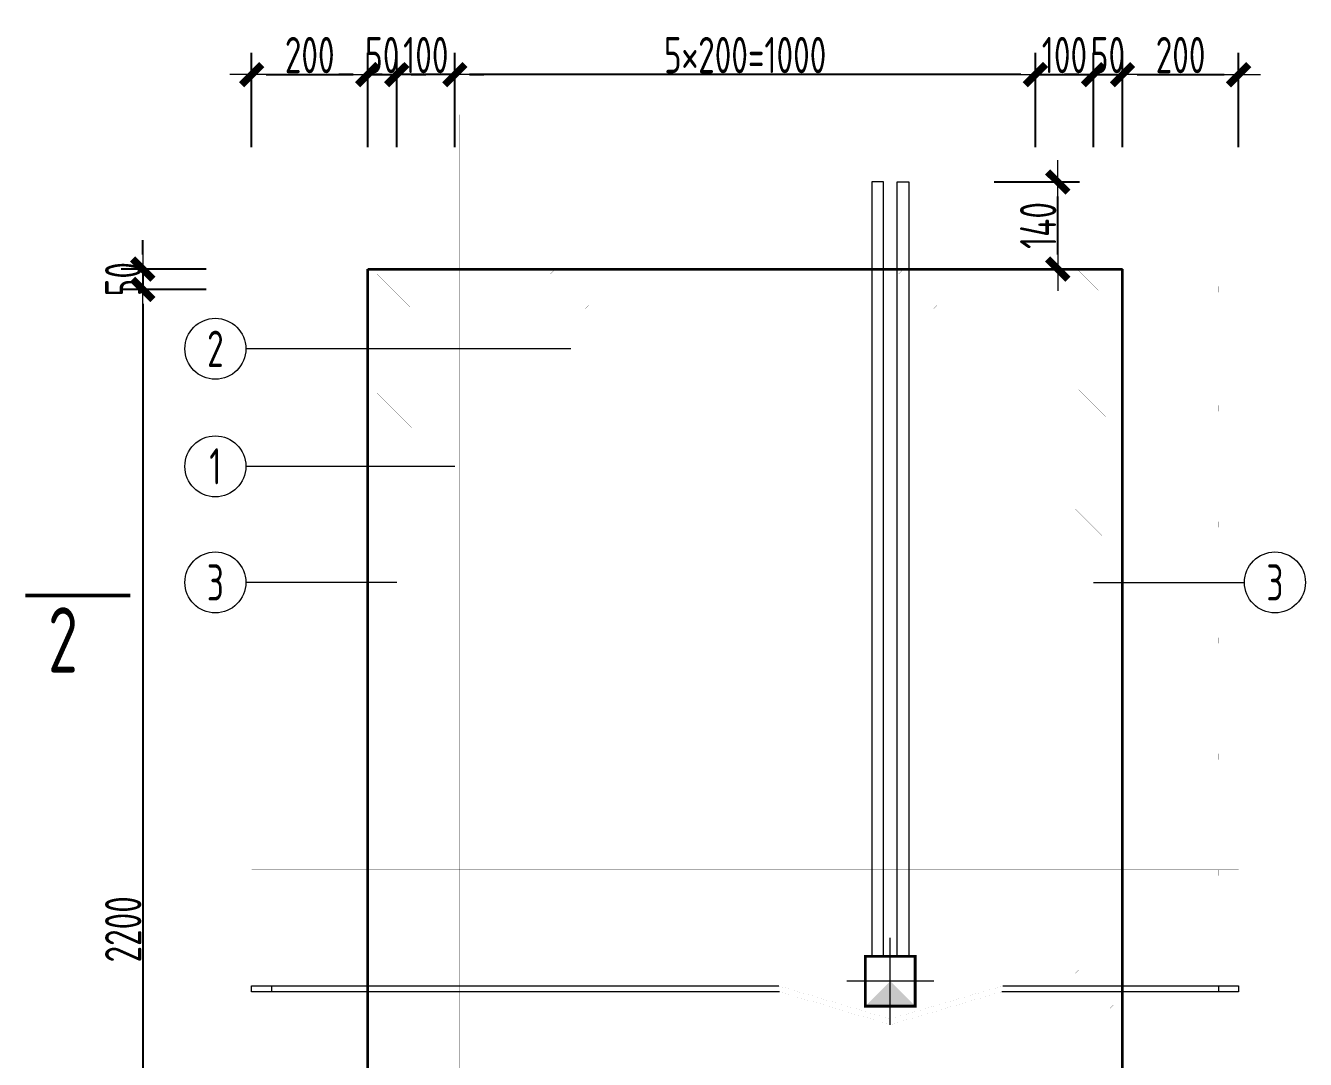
# Model space of a CAD drawing. Extents: x -85320 to 1679916, y -1321939 to 627.
# Drawn here: x 1272095 to 1280913, y -1093393 to -1086270 of the extents above; entities that cross this region are included whole.
import ezdxf
from ezdxf.enums import TextEntityAlignment as Align

# ---------------------------------------------------------------- set-up
doc = ezdxf.new("R2010")
doc.units = 0
doc.header["$LTSCALE"] = 1000
doc.linetypes.add('DOTE', pattern=[2.42, 2, -0.2, 0.02, -0.2])
doc.layers.add('DIAN BOX', color=7, linetype='Continuous')
doc.layers.add('图名', color=85, linetype='Continuous')
for name, color, linetype, lineweight in [('WCOL', 7, 'Continuous', 0), ('直线', 7, 'Continuous', 18), ('预制墙墙身水平筋', 130, 'Continuous', 18), ('预制墙墙身纵向受力筋', 1, 'Continuous', 18), ('预制墙墙身纵向非受力筋', 94, 'Continuous', 18), ('预制墙墙身附加筋', 94, 'Continuous', 18), ('预制墙拉筋', 130, 'Continuous', 18), ('预制墙详图标注', 3, 'Continuous', 18), ('预制墙详图轮廓', 3, 'Continuous', 35)]:
    doc.layers.add(name, color=color, linetype=linetype, lineweight=lineweight)
doc.styles.add('样式 1', font='yjkeng.shx', dxfattribs={"width": 0.7, "bigfont": 'yjkchn.shx'})
doc.styles.add('样式 2', font='yjkeng.shx', dxfattribs={"width": 0.7, "bigfont": 'yjkchn.shx'})
doc.dimstyles.new('盈建科结构', dxfattribs={"dimscale": 100, "dimtxt": 2.5, "dimasz": 1, "dimexe": 1.5, "dimexo": 0.625, "dimgap": 0.1, "dimtad": 1, "dimdec": 0, "dimrnd": 1, "dimzin": 0, "dimdsep": 46, "dimtxsty": '样式 1', "dimblk": '_yjkbk', "dimblk1": 'ARCHTICK', "dimblk2": 'ARCHTICK', "dimcen": 0.09, "dimadec": 0, "dimazin": 0, "dimtfac": 1, "dimtdec": 4, "dimtix": 1, "dimtmove": 2, "dimatfit": 3, "dimfxl": 1, "dimtolj": 1, "dimtzin": 0, "dimarcsym": 0})

# ---------------------------------------------------------------- blocks, each defined once
blk = doc.blocks.new('_yjkbk')
blk.add_line((-1, 0), (1.5, 0))
blk.add_lwpolyline([(-0.7, -0.7, 0.5, 0.5, 0), (0.7, 0.7, 0.5, 0.5, 0)], format="xyseb")
blk = doc.blocks.new('*D3720')
at = {"layer": 'Defpoints', "color": 0, "transparency": 16777216}
for p in [(1274452.5, -1086607.8), (1273652.5, -1087107.8), (1274452.5, -1087107.8)]:
    blk.add_point(p, dxfattribs=at)
at = {"layer": '预制墙详图标注', "color": 0, "lineweight": -2, "transparency": 16777216}
for p, q in [((1273652.5, -1087107.8), (1273652.5, -1086457.8)), ((1274452.5, -1087107.8), (1274452.5, -1086457.8)), ((1273752.5, -1086607.8), (1274352.5, -1086607.8))]:
    blk.add_line(p, q, dxfattribs=at)
at = {"layer": '预制墙详图标注', "color": 0, "lineweight": -2, "transparency": 16777216, "xscale": 100, "yscale": 100, "zscale": 100, "rotation": 180}
blk.add_blockref('_yjkbk', (1273652.5, -1086607.8), dxfattribs=at)
at = {"layer": '预制墙详图标注', "color": 0, "lineweight": -2, "transparency": 16777216, "xscale": 100, "yscale": 100, "zscale": 100}
blk.add_blockref('_yjkbk', (1274452.5, -1086607.8), dxfattribs=at)
at = {"layer": '预制墙详图标注', "color": 0, "transparency": 16777216, "insert": (1274052.5, -1086597.8), "char_height": 250, "attachment_point": 8, "style": '样式 1'}
blk.add_mtext('\\A1;200', dxfattribs=at)
blk = doc.blocks.new('_ArchTick')
at = {"color": 0, "linetype": 'ByBlock', "const_width": 0.4}
blk.add_lwpolyline([(-0.5, -0.5), (0.5, 0.5)], dxfattribs=at)
blk = doc.blocks.new('*D3721')
at = {"layer": 'Defpoints', "color": 0, "transparency": 16777216}
for p in [(1274652.5, -1086607.8), (1274452.5, -1087107.8), (1274652.5, -1087107.8)]:
    blk.add_point(p, dxfattribs=at)
at = {"layer": '预制墙详图标注', "color": 0, "lineweight": -2, "transparency": 16777216}
for p, q in [((1274452.5, -1087107.8), (1274452.5, -1086457.8)), ((1274652.5, -1087107.8), (1274652.5, -1086457.8)), ((1274352.5, -1086607.8), (1274252.5, -1086607.8)), ((1274452.5, -1086607.8), (1274652.5, -1086607.8)), ((1274752.5, -1086607.8), (1274852.5, -1086607.8))]:
    blk.add_line(p, q, dxfattribs=at)
at = {"layer": '预制墙详图标注', "color": 0, "lineweight": -2, "transparency": 16777216, "xscale": 100, "yscale": 100, "zscale": 100}
blk.add_blockref('_yjkbk', (1274452.5, -1086607.8), dxfattribs=at)
at = {"layer": '预制墙详图标注', "color": 0, "lineweight": -2, "transparency": 16777216, "xscale": 100, "yscale": 100, "zscale": 100, "rotation": 180}
blk.add_blockref('_yjkbk', (1274652.5, -1086607.8), dxfattribs=at)
at = {"layer": '预制墙详图标注', "color": 0, "transparency": 16777216, "insert": (1274552.5, -1086597.8), "char_height": 250, "attachment_point": 8, "style": '样式 1'}
blk.add_mtext('\\A1;50', dxfattribs=at)
blk = doc.blocks.new('*D3722')
at = {"layer": 'Defpoints', "color": 0, "transparency": 16777216}
for p in [(1279652.5, -1086607.8), (1279452.5, -1087107.8), (1279652.5, -1087107.8)]:
    blk.add_point(p, dxfattribs=at)
at = {"layer": '预制墙详图标注', "color": 0, "lineweight": -2, "transparency": 16777216}
for p, q in [((1279452.5, -1087107.8), (1279452.5, -1086457.8)), ((1279652.5, -1087107.8), (1279652.5, -1086457.8)), ((1279352.5, -1086607.8), (1279252.5, -1086607.8)), ((1279452.5, -1086607.8), (1279652.5, -1086607.8)), ((1279752.5, -1086607.8), (1279852.5, -1086607.8))]:
    blk.add_line(p, q, dxfattribs=at)
at = {"layer": '预制墙详图标注', "color": 0, "lineweight": -2, "transparency": 16777216, "xscale": 100, "yscale": 100, "zscale": 100}
blk.add_blockref('_yjkbk', (1279452.5, -1086607.8), dxfattribs=at)
at = {"layer": '预制墙详图标注', "color": 0, "lineweight": -2, "transparency": 16777216, "xscale": 100, "yscale": 100, "zscale": 100, "rotation": 180}
blk.add_blockref('_yjkbk', (1279652.5, -1086607.8), dxfattribs=at)
at = {"layer": '预制墙详图标注', "color": 0, "transparency": 16777216, "insert": (1279552.5, -1086597.8), "char_height": 250, "attachment_point": 8, "style": '样式 1'}
blk.add_mtext('\\A1;50', dxfattribs=at)
blk = doc.blocks.new('*D3723')
at = {"layer": 'Defpoints', "color": 0, "transparency": 16777216}
for p in [(1280452.5, -1086607.8), (1279652.5, -1087107.8), (1280452.5, -1087107.8)]:
    blk.add_point(p, dxfattribs=at)
at = {"layer": '预制墙详图标注', "color": 0, "lineweight": -2, "transparency": 16777216}
for p, q in [((1279652.5, -1087107.8), (1279652.5, -1086457.8)), ((1280452.5, -1087107.8), (1280452.5, -1086457.8)), ((1279752.5, -1086607.8), (1280352.5, -1086607.8))]:
    blk.add_line(p, q, dxfattribs=at)
at = {"layer": '预制墙详图标注', "color": 0, "lineweight": -2, "transparency": 16777216, "xscale": 100, "yscale": 100, "zscale": 100, "rotation": 180}
blk.add_blockref('_yjkbk', (1279652.5, -1086607.8), dxfattribs=at)
at = {"layer": '预制墙详图标注', "color": 0, "lineweight": -2, "transparency": 16777216, "xscale": 100, "yscale": 100, "zscale": 100}
blk.add_blockref('_yjkbk', (1280452.5, -1086607.8), dxfattribs=at)
at = {"layer": '预制墙详图标注', "color": 0, "transparency": 16777216, "insert": (1280052.5, -1086597.8), "char_height": 250, "attachment_point": 8, "style": '样式 1'}
blk.add_mtext('\\A1;200', dxfattribs=at)
blk = doc.blocks.new('*D3724')
at = {"layer": 'Defpoints', "color": 0, "transparency": 16777216}
for p in [(1275052.5, -1086607.8), (1275052.5, -1087107.8), (1279052.5, -1087107.8)]:
    blk.add_point(p, dxfattribs=at)
at = {"layer": '预制墙详图标注', "color": 0, "lineweight": -2, "transparency": 16777216}
for p, q in [((1275052.5, -1087045.3), (1275052.5, -1086457.8)), ((1279052.5, -1087045.3), (1279052.5, -1086457.8)), ((1278952.5, -1086607.8), (1275152.5, -1086607.8))]:
    blk.add_line(p, q, dxfattribs=at)
at = {"layer": '预制墙详图标注', "color": 0, "lineweight": -2, "transparency": 16777216, "xscale": 100, "yscale": 100, "zscale": 100}
for p, rotation in [((1275052.5, -1086607.8), 180.00000000001), ((1279052.5, -1086607.8), 9.992007221626407e-12)]:
    blk.add_blockref('_yjkbk', p, dxfattribs=dict(at, rotation=rotation))
at = {"layer": '预制墙详图标注', "color": 0, "transparency": 16777216, "insert": (1277052.5, -1086597.8), "char_height": 250, "attachment_point": 8, "style": '样式 1'}
blk.add_mtext('\\A1;5×200=1000', dxfattribs=at)
blk = doc.blocks.new('*D3725')
at = {"layer": 'Defpoints', "color": 0, "transparency": 16777216}
for p in [(1279452.5, -1086607.8), (1279052.5, -1087107.8), (1279452.5, -1087107.8)]:
    blk.add_point(p, dxfattribs=at)
at = {"layer": '预制墙详图标注', "color": 0, "lineweight": -2, "transparency": 16777216}
for p, q in [((1279052.5, -1087107.8), (1279052.5, -1086457.8)), ((1279452.5, -1087107.8), (1279452.5, -1086457.8)), ((1278952.5, -1086607.8), (1278852.5, -1086607.8)), ((1279052.5, -1086607.8), (1279452.5, -1086607.8)), ((1279552.5, -1086607.8), (1279652.5, -1086607.8))]:
    blk.add_line(p, q, dxfattribs=at)
at = {"layer": '预制墙详图标注', "color": 0, "lineweight": -2, "transparency": 16777216, "xscale": 100, "yscale": 100, "zscale": 100}
blk.add_blockref('_yjkbk', (1279052.5, -1086607.8), dxfattribs=at)
at = {"layer": '预制墙详图标注', "color": 0, "lineweight": -2, "transparency": 16777216, "xscale": 100, "yscale": 100, "zscale": 100, "rotation": 180}
blk.add_blockref('_yjkbk', (1279452.5, -1086607.8), dxfattribs=at)
at = {"layer": '预制墙详图标注', "color": 0, "transparency": 16777216, "insert": (1279252.5, -1086597.8), "char_height": 250, "attachment_point": 8, "style": '样式 1'}
blk.add_mtext('\\A1;100', dxfattribs=at)
blk = doc.blocks.new('*D3726')
at = {"layer": 'Defpoints', "color": 0, "transparency": 16777216}
for p in [(1274652.5, -1086607.8), (1274652.5, -1087107.8), (1275052.5, -1087107.8)]:
    blk.add_point(p, dxfattribs=at)
at = {"layer": '预制墙详图标注', "color": 0, "lineweight": -2, "transparency": 16777216}
for p, q in [((1274652.5, -1087107.8), (1274652.5, -1086457.8)), ((1275052.5, -1087107.8), (1275052.5, -1086457.8)), ((1274552.5, -1086607.8), (1274452.5, -1086607.8)), ((1275052.5, -1086607.8), (1274652.5, -1086607.8)), ((1275152.5, -1086607.8), (1275252.5, -1086607.8))]:
    blk.add_line(p, q, dxfattribs=at)
at = {"layer": '预制墙详图标注', "color": 0, "lineweight": -2, "transparency": 16777216, "xscale": 100, "yscale": 100, "zscale": 100}
blk.add_blockref('_yjkbk', (1274652.5, -1086607.8), dxfattribs=at)
at = {"layer": '预制墙详图标注', "color": 0, "lineweight": -2, "transparency": 16777216, "xscale": 100, "yscale": 100, "zscale": 100, "rotation": 180}
blk.add_blockref('_yjkbk', (1275052.5, -1086607.8), dxfattribs=at)
at = {"layer": '预制墙详图标注', "color": 0, "transparency": 16777216, "insert": (1274852.5, -1086597.8), "char_height": 250, "attachment_point": 8, "style": '样式 1'}
blk.add_mtext('\\A1;100', dxfattribs=at)
blk = doc.blocks.new('*D3753')
at = {"layer": 'Defpoints', "color": 0, "transparency": 16777216}
for p in [(1273402.5, -1088087.1), (1272902.5, -1096907.1), (1273402.5, -1096907.1)]:
    blk.add_point(p, dxfattribs=at)
at = {"layer": '预制墙详图标注', "color": 0, "lineweight": -2, "transparency": 16777216}
for p, q in [((1273340, -1088087.1), (1272752.5, -1088087.1)), ((1272902.5, -1088187.1), (1272902.5, -1096807.1)), ((1273340, -1096907.1), (1272752.5, -1096907.1))]:
    blk.add_line(p, q, dxfattribs=at)
at = {"layer": '预制墙详图标注', "color": 0, "lineweight": -2, "transparency": 16777216, "xscale": 100, "yscale": 100, "zscale": 100}
for p, rotation in [((1272902.5, -1088087.1), 90), ((1272902.5, -1096907.1), 270)]:
    blk.add_blockref('_yjkbk', p, dxfattribs=dict(at, rotation=rotation))
at = {"layer": '预制墙详图标注', "color": 0, "transparency": 16777216, "insert": (1272892.5, -1092497.1), "char_height": 250, "attachment_point": 8, "rotation": 90, "style": '样式 1'}
blk.add_mtext('\\A1;2200', dxfattribs=at)
blk = doc.blocks.new('*D3754')
at = {"layer": 'Defpoints', "color": 0, "transparency": 16777216}
for p in [(1273402.5, -1087947.1), (1272902.5, -1088087.1), (1273402.5, -1088087.1)]:
    blk.add_point(p, dxfattribs=at)
at = {"layer": '预制墙详图标注', "color": 0, "lineweight": -2, "transparency": 16777216}
for p, q in [((1272902.5, -1087847.1), (1272902.5, -1087747.1)), ((1273340, -1087947.1), (1272752.5, -1087947.1)), ((1272902.5, -1087947.1), (1272902.5, -1088087.1)), ((1273340, -1088087.1), (1272752.5, -1088087.1)), ((1272902.5, -1088187.1), (1272902.5, -1088287.1))]:
    blk.add_line(p, q, dxfattribs=at)
at = {"layer": '预制墙详图标注', "color": 0, "lineweight": -2, "transparency": 16777216, "xscale": 100, "yscale": 100, "zscale": 100}
for p, rotation in [((1272902.5, -1087947.1), 270), ((1272902.5, -1088087.1), 90)]:
    blk.add_blockref('_yjkbk', p, dxfattribs=dict(at, rotation=rotation))
at = {"layer": '预制墙详图标注', "color": 0, "transparency": 16777216, "insert": (1272892.5, -1088017.1), "char_height": 250, "attachment_point": 8, "rotation": 90, "style": '样式 1'}
blk.add_mtext('\\A1;50', dxfattribs=at)
blk = doc.blocks.new('线盒')
at = {"layer": 'DIAN BOX'}
h = blk.add_hatch(color=256, dxfattribs=at)
h.dxf.hatch_style = 1
h.paths.add_polyline_path([(1465682.5, -670175.4), (1465854.5, -670347.4), (1465510.5, -670347.4)])
at = {"color": 6, "const_width": 20}
blk.add_lwpolyline([(1465510.5, -670003.4), (1465854.5, -670003.4), (1465854.5, -670347.4), (1465510.5, -670347.4), (1465510.5, -670003.4)], dxfattribs=at)
at = {"layer": 'WCOL', "color": 4, "linetype": 'DOTE'}
for p, q in [((1465682.5, -670474.8), (1465682.5, -669876.1)), ((1465383.1, -670175.4), (1465981.8, -670175.4))]:
    blk.add_line(p, q, dxfattribs=at)
at = {"layer": 'WCOL', "color": 5}
blk.add_lwpolyline([(1465510.5, -670347.4), (1465854.5, -670347.4), (1465854.5, -670003.4), (1465510.5, -670003.4)], close=True, dxfattribs=at)
blk = doc.blocks.new('*D3762')
at = {"layer": 'Defpoints', "color": 0, "transparency": 16777216}
for p in [(1278706.3, -1087347.1), (1279206.3, -1087347.1), (1278706.3, -1087947.1)]:
    blk.add_point(p, dxfattribs=at)
at = {"layer": '预制墙详图标注', "color": 0, "lineweight": -2, "transparency": 16777216}
for p, q in [((1278768.8, -1087347.1), (1279356.3, -1087347.1)), ((1279206.3, -1087847.1), (1279206.3, -1087447.1)), ((1278768.8, -1087947.1), (1279356.3, -1087947.1))]:
    blk.add_line(p, q, dxfattribs=at)
at = {"layer": '预制墙详图标注', "color": 0, "lineweight": -2, "transparency": 16777216, "xscale": 100, "yscale": 100, "zscale": 100}
for p, rotation in [((1279206.3, -1087347.1), 90), ((1279206.3, -1087947.1), 270)]:
    blk.add_blockref('_yjkbk', p, dxfattribs=dict(at, rotation=rotation))
at = {"layer": '预制墙详图标注', "color": 0, "transparency": 16777216, "insert": (1279196.3, -1087647.1), "char_height": 250, "attachment_point": 8, "rotation": 90, "style": '样式 1'}
blk.add_mtext('\\A1;140', dxfattribs=at)

msp = doc.modelspace()

# ---------------------------------------------------------------- linework, layer by layer
at = {"layer": 'WCOL', "color": 7}
for points in [[(1277925.291, -1092683.058), (1278005.291, -1092683.058), (1278005.291, -1087347.058), (1277925.291, -1087347.058)], [(1278179.774, -1092683.058), (1278099.774, -1092683.058), (1278099.774, -1087347.058), (1278179.774, -1087347.058)]]:
    msp.add_lwpolyline(points, close=True, dxfattribs=at)
at = {"layer": '图名', "lineweight": 50}
msp.add_line((1272815.032, -1090197.058), (1272095.032, -1090197.058), dxfattribs=at)
at = {"layer": '直线', "lineweight": 18}
for p, q in [((1275852.532, -1088496.781), (1273612.532, -1088496.781)), ((1275052.532, -1089306.781), (1273612.532, -1089306.781)), ((1274652.532, -1090106.781), (1273612.532, -1090106.781)), ((1279452.532, -1090106.781), (1280492.532, -1090106.781))]:
    msp.add_line(p, q, dxfattribs=at)
for centre in [(1273402.532, -1088496.781), (1273402.532, -1089306.781), (1273402.532, -1090106.781), (1280702.532, -1090106.781)]:
    msp.add_circle(centre, 210, dxfattribs=at)
at = {"layer": '预制墙墙身水平筋', "lineweight": 18}
for p, q in [((1273652.532, -1092927.058), (1273652.532, -1092887.058)), ((1273652.532, -1092887.058), (1276203.714, -1092887.058)), ((1273652.532, -1092927.058), (1273652.532, -1092887.058)), ((1273652.532, -1092887.058), (1273789.068, -1092887.058)), ((1273789.068, -1092927.058), (1273652.532, -1092927.058)), ((1276209.842, -1092927.058), (1273652.532, -1092927.058)), ((1273789.068, -1092887.058), (1277283.714, -1092887.058)), ((1273789.068, -1092887.058), (1273789.068, -1092927.058)), ((1277289.842, -1092927.058), (1273789.068, -1092927.058)), ((1280452.532, -1092927.058), (1278821.631, -1092927.058)), ((1278827.759, -1092887.058), (1280452.532, -1092887.058)), ((1280315.997, -1092927.058), (1280315.997, -1092887.058)), ((1280315.997, -1092887.058), (1280452.532, -1092887.058)), ((1280452.532, -1092927.058), (1280315.997, -1092927.058)), ((1280452.532, -1092887.058), (1280452.532, -1092927.058)), ((1280452.532, -1092887.058), (1280452.532, -1092927.058))]:
    msp.add_line(p, q, dxfattribs=at)
at = {"layer": '预制墙墙身水平筋', "lineweight": 18, "const_width": 0.18}
for points in [[(1273789.068, -1088107.058), (1273652.532, -1088107.058), (1273652.532, -1088067.058), (1280452.532, -1088067.058), (1280452.532, -1088107.058), (1280315.997, -1088107.058), (1280315.997, -1088067.058), (1280452.532, -1088067.058), (1280452.532, -1088107.058), (1273652.532, -1088107.058), (1273652.532, -1088067.058), (1273789.068, -1088067.058)], [(1273789.068, -1088107.058), (1273652.532, -1088107.058), (1273652.532, -1088067.058), (1280452.532, -1088067.058), (1280452.532, -1088107.058), (1280315.997, -1088107.058), (1280315.997, -1088067.058), (1280452.532, -1088067.058), (1280452.532, -1088107.058), (1273652.532, -1088107.058), (1273652.532, -1088067.058), (1273789.068, -1088067.058)], [(1273789.068, -1088927.058), (1273652.532, -1088927.058), (1273652.532, -1088887.058), (1280452.532, -1088887.058), (1280452.532, -1088927.058), (1280315.997, -1088927.058), (1280315.997, -1088887.058), (1280452.532, -1088887.058), (1280452.532, -1088927.058), (1273652.532, -1088927.058), (1273652.532, -1088887.058), (1273789.068, -1088887.058)], [(1273789.068, -1088927.058), (1273652.532, -1088927.058), (1273652.532, -1088887.058), (1280452.532, -1088887.058), (1280452.532, -1088927.058), (1280315.997, -1088927.058), (1280315.997, -1088887.058), (1280452.532, -1088887.058), (1280452.532, -1088927.058), (1273652.532, -1088927.058), (1273652.532, -1088887.058), (1273789.068, -1088887.058)], [(1273789.068, -1089727.058), (1273652.532, -1089727.058), (1273652.532, -1089687.058), (1280452.532, -1089687.058), (1280452.532, -1089727.058), (1280315.997, -1089727.058), (1280315.997, -1089687.058), (1280452.532, -1089687.058), (1280452.532, -1089727.058), (1273652.532, -1089727.058), (1273652.532, -1089687.058), (1273789.068, -1089687.058)], [(1273789.068, -1089727.058), (1273652.532, -1089727.058), (1273652.532, -1089687.058), (1280452.532, -1089687.058), (1280452.532, -1089727.058), (1280315.997, -1089727.058), (1280315.997, -1089687.058), (1280452.532, -1089687.058), (1280452.532, -1089727.058), (1273652.532, -1089727.058), (1273652.532, -1089687.058), (1273789.068, -1089687.058)], [(1273789.068, -1090527.058), (1273652.532, -1090527.058), (1273652.532, -1090487.058), (1280452.532, -1090487.058), (1280452.532, -1090527.058), (1280315.997, -1090527.058), (1280315.997, -1090487.058), (1280452.532, -1090487.058), (1280452.532, -1090527.058), (1273652.532, -1090527.058), (1273652.532, -1090487.058), (1273789.068, -1090487.058)], [(1273789.068, -1090527.058), (1273652.532, -1090527.058), (1273652.532, -1090487.058), (1280452.532, -1090487.058), (1280452.532, -1090527.058), (1280315.997, -1090527.058), (1280315.997, -1090487.058), (1280452.532, -1090487.058), (1280452.532, -1090527.058), (1273652.532, -1090527.058), (1273652.532, -1090487.058), (1273789.068, -1090487.058)], [(1273789.068, -1091327.058), (1273652.532, -1091327.058), (1273652.532, -1091287.058), (1280452.532, -1091287.058), (1280452.532, -1091327.058), (1280315.997, -1091327.058), (1280315.997, -1091287.058), (1280452.532, -1091287.058), (1280452.532, -1091327.058), (1273652.532, -1091327.058), (1273652.532, -1091287.058), (1273789.068, -1091287.058)], [(1273789.068, -1091327.058), (1273652.532, -1091327.058), (1273652.532, -1091287.058), (1280452.532, -1091287.058), (1280452.532, -1091327.058), (1280315.997, -1091327.058), (1280315.997, -1091287.058), (1280452.532, -1091287.058), (1280452.532, -1091327.058), (1273652.532, -1091327.058), (1273652.532, -1091287.058), (1273789.068, -1091287.058)], [(1273789.068, -1092127.058), (1273652.532, -1092127.058), (1273652.532, -1092087.058), (1280452.532, -1092087.058), (1280452.532, -1092127.058), (1280315.997, -1092127.058), (1280315.997, -1092087.058), (1280452.532, -1092087.058), (1280452.532, -1092127.058), (1273652.532, -1092127.058), (1273652.532, -1092087.058), (1273789.068, -1092087.058)], [(1273789.068, -1092127.058), (1273652.532, -1092127.058), (1273652.532, -1092087.058), (1280452.532, -1092087.058), (1280452.532, -1092127.058), (1280315.997, -1092127.058), (1280315.997, -1092087.058), (1280452.532, -1092087.058), (1280452.532, -1092127.058), (1273652.532, -1092127.058), (1273652.532, -1092087.058), (1273789.068, -1092087.058)]]:
    msp.add_lwpolyline(points, close=True, dxfattribs=at)
for points in [[(1276209.842, -1092927.058), (1273652.532, -1092927.058), (1273652.532, -1092887.058), (1273789.068, -1092887.058), (1273789.068, -1092927.058), (1273652.532, -1092927.058), (1273652.532, -1092887.058), (1276203.714, -1092887.058)], [(1273789.068, -1092887.058), (1277283.714, -1092887.058)], [(1277289.842, -1092927.058), (1273789.068, -1092927.058)], [(1277283.714, -1092887.058), (1278052.532, -1093114.41)], [(1278052.532, -1093154.41), (1277289.842, -1092927.058)], [(1278052.532, -1093114.41), (1278827.759, -1092887.058)], [(1278821.631, -1092927.058), (1278052.532, -1093154.41)], [(1278827.759, -1092887.058), (1280452.532, -1092887.058), (1280452.532, -1092927.058), (1280315.997, -1092927.058), (1280315.997, -1092887.058), (1280452.532, -1092887.058), (1280452.532, -1092927.058), (1278821.631, -1092927.058)]]:
    msp.add_lwpolyline(points, dxfattribs=at)
at = {"layer": '预制墙墙身纵向受力筋', "lineweight": 18, "const_width": 0.18}
for points in [[(1275020.532, -1098383.058), (1275020.532, -1086883.058), (1275084.532, -1086883.058), (1275084.532, -1098383.058)], [(1276620.532, -1098383.058), (1276620.532, -1086883.058), (1276684.532, -1086883.058), (1276684.532, -1098383.058)], [(1278220.532, -1098383.058), (1278220.532, -1086883.058), (1278284.532, -1086883.058), (1278284.532, -1098383.058)]]:
    msp.add_lwpolyline(points, close=True, dxfattribs=at)
at = {"layer": '预制墙墙身纵向非受力筋', "lineweight": 18, "const_width": 0.18}
for points in [[(1275836.532, -1098807.058), (1275836.532, -1088007.058), (1275868.532, -1088007.058), (1275868.532, -1098807.058)], [(1277436.532, -1098807.058), (1277436.532, -1088007.058), (1277468.532, -1088007.058), (1277468.532, -1098807.058)], [(1279036.532, -1098807.058), (1279036.532, -1088007.058), (1279068.532, -1088007.058), (1279068.532, -1098807.058)]]:
    msp.add_lwpolyline(points, close=True, dxfattribs=at)
at = {"layer": '预制墙墙身附加筋', "lineweight": 18, "const_width": 0.18}
for points in [[(1274624.532, -1098807.058), (1274624.532, -1088007.058), (1274680.532, -1088007.058), (1274680.532, -1098807.058)], [(1279424.532, -1098807.058), (1279424.532, -1088007.058), (1279480.532, -1088007.058), (1279480.532, -1098807.058)]]:
    msp.add_lwpolyline(points, close=True, dxfattribs=at)
at = {"layer": '预制墙拉筋', "lineweight": 18, "const_width": 0.18}
for points in [[(1274537.844, -1087957.742), (1274777.844, -1088197.742), (1274755.216, -1088220.37), (1274515.216, -1087980.37)], [(1275733.844, -1087957.742), (1275973.844, -1088197.742), (1275951.216, -1088220.37), (1275711.216, -1087980.37)], [(1278133.844, -1087957.742), (1278373.844, -1088197.742), (1278351.216, -1088220.37), (1278111.216, -1087980.37)], [(1279349.848, -1087957.742), (1279589.848, -1088197.742), (1279567.221, -1088220.37), (1279327.221, -1087980.37)], [(1274537.844, -1088777.742), (1274777.844, -1089017.742), (1274755.216, -1089040.37), (1274515.216, -1088800.37)], [(1279349.848, -1088777.742), (1279589.848, -1089017.742), (1279567.221, -1089040.37), (1279327.221, -1088800.37)], [(1274537.844, -1089577.742), (1274777.844, -1089817.742), (1274755.216, -1089840.37), (1274515.216, -1089600.37)], [(1275733.844, -1089577.742), (1275973.844, -1089817.742), (1275951.216, -1089840.37), (1275711.216, -1089600.37)], [(1278133.844, -1089577.742), (1278373.844, -1089817.742), (1278351.216, -1089840.37), (1278111.216, -1089600.37)], [(1279349.848, -1089577.742), (1279589.848, -1089817.742), (1279567.221, -1089840.37), (1279327.221, -1089600.37)], [(1274537.844, -1090377.742), (1274777.844, -1090617.742), (1274755.216, -1090640.37), (1274515.216, -1090400.37)], [(1279349.848, -1090377.742), (1279589.848, -1090617.742), (1279567.221, -1090640.37), (1279327.221, -1090400.37)], [(1274537.844, -1091177.742), (1274777.844, -1091417.742), (1274755.216, -1091440.37), (1274515.216, -1091200.37)], [(1279349.848, -1091177.742), (1279589.848, -1091417.742), (1279567.221, -1091440.37), (1279327.221, -1091200.37)], [(1274537.844, -1091977.742), (1274777.844, -1092217.742), (1274755.216, -1092240.37), (1274515.216, -1092000.37)], [(1275733.844, -1091977.742), (1275973.844, -1092217.742), (1275951.216, -1092240.37), (1275711.216, -1092000.37)], [(1278133.844, -1091977.742), (1278373.844, -1092217.742), (1278351.216, -1092240.37), (1278111.216, -1092000.37)], [(1279349.848, -1091977.742), (1279589.848, -1092217.742), (1279567.221, -1092240.37), (1279327.221, -1092000.37)], [(1274537.844, -1092777.742), (1274777.844, -1093017.742), (1274755.216, -1093040.37), (1274515.216, -1092800.37)], [(1279349.848, -1092777.742), (1279589.848, -1093017.742), (1279567.221, -1093040.37), (1279327.221, -1092800.37)]]:
    msp.add_lwpolyline(points, close=True, dxfattribs=at)
at = {"layer": '预制墙详图轮廓', "lineweight": 35}
for p, q in [((1274452.532, -1087947.058), (1279652.532, -1087947.058)), ((1274452.532, -1098867.058), (1274452.532, -1087947.058)), ((1279652.532, -1098867.058), (1279652.532, -1087947.058))]:
    msp.add_line(p, q, dxfattribs=at)

# ---------------------------------------------------------------- block references
at = {"layer": 'WCOL', "color": 7, "xscale": -1}
msp.add_blockref('线盒', (2743734.985, -422679.622), dxfattribs=at)

# ---------------------------------------------------------------- texts
at = {"layer": '图名', "linetype": 'Continuous', "style": '样式 2', "width": 0.7}
msp.add_text('2', height=450, dxfattribs=at).set_placement((1272455.032, -1090728.058), align=Align.RIGHT)
at = {"layer": '直线', "linetype": 'Continuous', "style": '样式 1', "width": 0.7}
for s, p in [('2', (1273402.532, -1088496.781)), ('1', (1273402.532, -1089306.781)), ('3', (1273402.532, -1090106.781)), ('3', (1280702.532, -1090106.781))]:
    msp.add_text(s, height=250, dxfattribs=at).set_placement(p, align=Align.MIDDLE_CENTER)

# ---------------------------------------------------------------- dimensions: what is measured, and where the dimension line sits
at = {"layer": '预制墙详图标注'}
for p1, p2, distance, picture, middle in [((1273652.532, -1087107.754), (1274452.532, -1087107.754), 500, '*D3720', (1274052.532, -1086472.754)), ((1274452.532, -1087107.754), (1274652.532, -1087107.754), 500, '*D3721', (1274552.532, -1086472.754)), ((1275052.532, -1087107.754), (1274652.532, -1087107.754), -500, '*D3726', (1274852.532, -1086472.754)), ((1279052.532, -1087107.754), (1279452.532, -1087107.754), 500, '*D3725', (1279252.532, -1086472.754)), ((1279452.532, -1087107.754), (1279652.532, -1087107.754), 500, '*D3722', (1279552.532, -1086472.754)), ((1279652.532, -1087107.754), (1280452.532, -1087107.754), 500, '*D3723', (1280052.532, -1086472.754))]:
    dim = msp.add_aligned_dim(p1=p1, p2=p2, distance=distance, dimstyle='盈建科结构', override={"dimscale": 100, "dimtxt": 2.5, "dimasz": 1, "dimexe": 1.5, "dimexo": 0, "dimgap": 0.1, "dimtad": 1, "dimlfac": 0.25, "dimrnd": 5, "dimdle": 0, "dimfxlon": 0}, dxfattribs=at)
    dim.commit()
    dim.dimension.update_dxf_attribs({"geometry": picture, "text_midpoint": middle})
for p1, p2, text, picture, middle in [((1279052.532, -1087107.754), (1275052.532, -1087107.754), '5×200=1000', '*D3724', (1277052.532, -1086472.754)), ((1278706.272, -1087947.058), (1278706.272, -1087347.058), '140', '*D3762', (1279071.272, -1087647.058)), ((1273402.532, -1087947.058), (1273402.532, -1088087.058), '50', '*D3754', (1272767.532, -1088017.058)), ((1273402.532, -1088087.058), (1273402.532, -1096907.058), '2200', '*D3753', (1272767.532, -1092497.058))]:
    dim = msp.add_aligned_dim(p1=p1, p2=p2, distance=-500, text=text, dimstyle='盈建科结构', override={"dimscale": 100, "dimtxt": 2.5, "dimasz": 1, "dimexe": 1.5, "dimexo": 0.625, "dimgap": 0.1, "dimtad": 1, "dimlfac": 0.25, "dimrnd": 5, "dimdle": 0, "dimtix": 1, "dimfxlon": 0}, dxfattribs=at)
    dim.commit()
    dim.dimension.update_dxf_attribs({"geometry": picture, "text_midpoint": middle})

doc.saveas('drawing.dxf')
